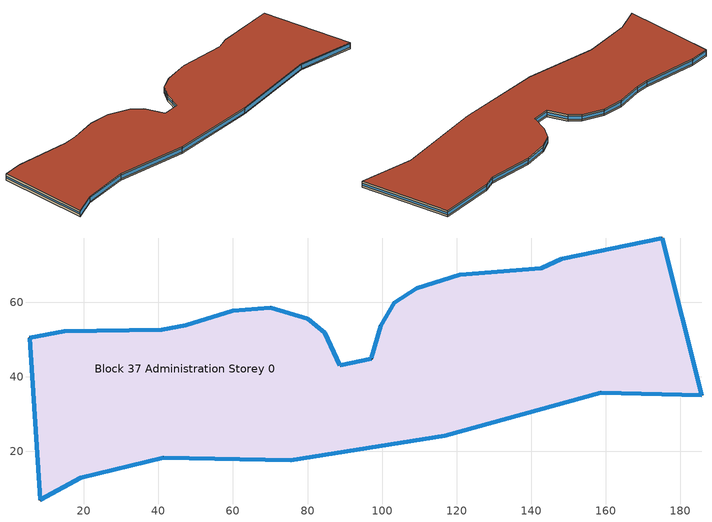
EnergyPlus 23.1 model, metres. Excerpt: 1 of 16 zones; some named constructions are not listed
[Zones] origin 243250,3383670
Block 37 Administration Storey 0
 floor ground (Project Floor): 175.07,77.22 185.68,35.03 158.72,35.67 116.78,24.24 75.53,17.68 41.37,18.27 19.16,12.92 8.36,6.96 5.55,50.4 14.72,52.18 40.94,52.67 47.3,53.85 59.97,57.76 70.07,58.52 80.08,55.62 84.6,51.85 88.72,43.1 97.11,44.9 99.62,53.72 103.23,59.84 109.27,63.69 120.88,67.41 142.71,69.11 148.25,71.64 z0
 wall outside (Project Wall): 5.55,50.4 8.36,6.96 19.16,12.92 41.37,18.27 75.53,17.68 116.78,24.24 158.72,35.67 185.68,35.03 175.07,77.22 148.25,71.64 142.71,69.11 120.88,67.41 109.27,63.69 103.23,59.84 99.62,53.72 97.11,44.9 88.72,43.1 84.6,51.85 80.08,55.62 70.07,58.52 59.97,57.76 47.3,53.85 40.94,52.67 14.72,52.18 5.55,50.4 z0:3
 window (Administration_west_window_construction): 5.56,50.38 8.36,6.98 / 103.22,59.84 99.63,53.72 / 99.62,53.71 97.11,44.91 z1.12:1.88
 window (Administration_south_window_construction): 8.37,6.96 19.15,12.91 / 19.17,12.92 41.36,18.27 / 41.39,18.27 75.52,17.68 / 75.55,17.68 116.76,24.24 / 116.8,24.25 158.7,35.67 / 158.73,35.67 185.67,35.03 z0.6:2.4
 window (Administration_east_window_construction): 185.68,35.05 175.07,77.2 / 88.71,43.11 84.6,51.85 z0.98:2.02
 window (Administration_north_window_construction): 175.06,77.22 148.26,71.65 / 148.24,71.64 142.72,69.11 / 142.7,69.11 120.89,67.41 / 120.87,67.41 109.28,63.7 / 109.27,63.69 103.23,59.85 / 97.11,44.9 88.72,43.1 / 84.6,51.86 80.09,55.62 / 80.08,55.62 70.08,58.52 / 70.07,58.52 59.98,57.77 / 59.97,57.76 47.31,53.85 / 47.3,53.85 40.94,52.67 / 40.93,52.67 14.73,52.18 / 14.71,52.18 5.56,50.41 z0.75:2.25
 roof outside (Project Ceiling): 185.68,35.03 175.07,77.22 148.25,71.64 142.71,69.11 120.88,67.41 109.27,63.69 103.23,59.84 99.62,53.72 97.11,44.9 88.72,43.1 84.6,51.85 80.08,55.62 70.07,58.52 59.97,57.76 47.3,53.85 40.94,52.67 14.72,52.18 5.55,50.4 8.36,6.96 19.16,12.92 41.37,18.27 75.53,17.68 116.78,24.24 158.72,35.67 z3
[SCHEDULE:DAY:HOURLY]
Schedule_administration_heating_summer_hourly; Schedule_commerical_heating_summer_hourly; Schedule_residential_heating_summer_hourly; Schedule_school_heating_summer_hourly; Schedule_hospital_heating_summer_hourly; Schedule_Industrial_heating_summer_hourly; Schedule_transport_heating_summer_hourly; Schedule_office_heating_summer_hourly: -20, -20, -20, -20, -20, -20, -20, -20, -20, -20, -20, -20, -20, -20, -20, -20, -20, -20, -20, -20, -20, -20, -20, -20
Schedule_administration_heating_winnter_weekday_hourly: 5, 5, 5, 5, 5, 5, 12, 12, 18, 20, 20, 20, 20, 20, 20, 20, 20, 20, 18, 5, 5, 5, 5, 5
Schedule_administration_heating_winnter_holiday_hourly; Schedule_school_heating_winnter_holiday_hourly: 5, 5, 5, 5, 5, 5, 5, 5, 5, 5, 5, 5, 5, 5, 5, 5, 5, 5, 5, 5, 5, 5, 5, 5
Schedule_administration_cooling_winter_hourly; Schedule_administration_cooling_summer_holiday_hourly; Schedule_commerical_cooling_winter_hourly; Schedule_residential_cooling_winter_hourly; Schedule_school_cooling_winter_hourly; Schedule_school_cooling_summer_holiday_hourly; Schedule_hospital_cooling_winter_hourly; Schedule_Industrial_cooling_winter_hourly; Schedule_transport_cooling_winter_hourly; Schedule_office_cooling_winter_hourly: 50, 50, 50, 50, 50, 50, 50, 50, 50, 50, 50, 50, 50, 50, 50, 50, 50, 50, 50, 50, 50, 50, 50, 50
Schedule_administration_cooling_summer_weekday_hourly: 50, 50, 50, 50, 50, 50, 50, 28, 26, 26, 26, 26, 26, 26, 26, 26, 26, 26, 50, 50, 50, 50, 50, 50
Schedule_commerical_heating_winnter_weekday_hourly; Schedule_commerical_heating_winnter_holiday_hourly: 5, 5, 5, 5, 5, 5, 12, 16, 18, 18, 18, 18, 18, 18, 18, 18, 18, 18, 18, 18, 12, 5, 5, 5
Schedule_commerical_cooling_summer_weekday_hourly; Schedule_commerical_cooling_summer_holiday_hourly: 50, 50, 50, 50, 50, 50, 50, 28, 24, 24, 24, 24, 24, 24, 24, 24, 24, 24, 24, 24, 24, 28, 50, 50
Schedule_residential_heating_winnter_weekday_hourly; Schedule_residential_heating_winnter_holiday_hourly: 18, 18, 18, 18, 18, 18, 18, -20, -20, -20, -20, -20, -20, -20, -20, -20, -20, -20, -20, -20, 18, 18, 18, 18
Schedule_residential_cooling_summer_weekday_hourly; Schedule_residential_cooling_summer_holiday_hourly: 26, 26, 26, 26, 26, 26, 26, 50, 50, 50, 50, 50, 50, 50, 50, 50, 50, 50, 50, 50, 26, 26, 26, 26
Schedule_school_heating_winnter_weekday_hourly: 5, 5, 5, 5, 5, 12, 18, 20, 20, 20, 20, 20, 20, 20, 20, 20, 20, 20, 18, 12, 5, 5, 5, 5
Schedule_school_cooling_summer_weekday_hourly: 50, 50, 50, 50, 50, 50, 28, 26, 26, 26, 26, 26, 26, 26, 26, 26, 26, 26, 50, 50, 50, 50, 50, 50
Schedule_hospital_heating_winnter_weekday_hourly; Schedule_hospital_heating_winnter_holiday_hourly: 22, 22, 22, 22, 22, 22, 22, 22, 22, 22, 22, 22, 22, 22, 22, 22, 22, 22, 22, 22, 22, 22, 22, 22
Schedule_hospital_cooling_summer_weekday_hourly; Schedule_hospital_cooling_summer_holiday_hourly: 26, 26, 26, 26, 26, 26, 26, 26, 26, 26, 26, 26, 26, 26, 26, 26, 26, 26, 26, 26, 26, 26, 26, 26
Schedule_Industrial_heating_winnter_weekday_hourly; Schedule_Industrial_heating_winnter_holiday_hourly: -20, -20, -20, -20, -20, -20, 18, 18, 18, 18, 18, 18, 18, 18, 18, 18, 18, 18, 18, -20, -20, -20, -20, -20
Schedule_Industrial_cooling_summer_weekday_hourly; Schedule_Industrial_cooling_summer_holiday_hourly: 50, 50, 50, 50, 50, 50, 50, 28, 28, 28, 28, 28, 28, 28, 28, 28, 28, 28, 28, 50, 50, 50, 50, 50
Schedule_transport_heating_winnter_weekday_hourly; Schedule_transport_heating_winnter_holiday_hourly: 18, 18, 18, 18, 18, 18, 20, 20, 20, 20, 20, 20, 20, 20, 20, 20, 20, 20, 20, 20, 20, 20, 18, 18
Schedule_transport_cooling_summer_weekday_hourly; Schedule_transport_cooling_summer_holiday_hourly: 26, 26, 26, 26, 26, 26, 26, 24, 24, 24, 25, 24, 24, 24, 24, 24, 24, 24, 24, 24, 24, 24, 26, 28
Schedule_office_heating_winnter_weekday_hourly: 5, 5, 5, 5, 5, 5, 12, 18, 20, 20, 20, 20, 20, 20, 20, 20, 20, 20, 20, 18, 12, 5, 5, 5
Schedule_office_heating_winnter_holiday_hourly: 5, 5, 5, 5, 5, 5, 5, 5, 5, 16, 16, 16, 16, 16, 16, 16, 16, 5, 5, 5, 5, 5, 5, 5
Schedule_office_cooling_summer_weekday_hourly: 50, 50, 50, 50, 50, 50, 28, 26, 26, 26, 26, 26, 26, 26, 26, 26, 26, 26, 26, 26, 50, 50, 50, 50
Schedule_office_cooling_summer_holiday_hourly: 50, 50, 50, 50, 50, 50, 50, 50, 50, 50, 50, 26, 26, 26, 26, 26, 26, 50, 50, 50, 50, 50, 50, 50
[SCHEDULE:WEEK:DAILY]
Schedule_hospital_heating_summer_weekly: Schedule_hospital_heating_summer_hourly, Schedule_hospital_heating_summer_hourly, Schedule_hospital_heating_summer_hourly, Schedule_hospital_heating_summer_hourly, Schedule_hospital_heating_summer_hourly, Schedule_hospital_heating_summer_hourly, Schedule_hospital_heating_summer_hourly, Schedule_hospital_heating_summer_hourly, Schedule_hospital_heating_summer_hourly, Schedule_hospital_heating_summer_hourly, Schedule_hospital_heating_summer_hourly, Schedule_hospital_heating_summer_hourly
Schedule_hospital_heating_winnter_weekly: Schedule_hospital_heating_winnter_holiday_hourly, Schedule_hospital_heating_winnter_weekday_hourly, Schedule_hospital_heating_winnter_weekday_hourly, Schedule_hospital_heating_winnter_weekday_hourly, Schedule_hospital_heating_winnter_weekday_hourly, Schedule_hospital_heating_winnter_weekday_hourly, Schedule_hospital_heating_winnter_holiday_hourly, Schedule_hospital_heating_winnter_holiday_hourly, Schedule_hospital_heating_winnter_weekday_hourly, Schedule_hospital_heating_winnter_weekday_hourly, Schedule_hospital_heating_winnter_holiday_hourly, Schedule_hospital_heating_winnter_holiday_hourly
Schedule_hospital_cooling_winnter_weekly: Schedule_hospital_cooling_winter_hourly, Schedule_hospital_cooling_winter_hourly, Schedule_hospital_cooling_winter_hourly, Schedule_hospital_cooling_winter_hourly, Schedule_hospital_cooling_winter_hourly, Schedule_hospital_cooling_winter_hourly, Schedule_hospital_cooling_winter_hourly, Schedule_hospital_cooling_winter_hourly, Schedule_hospital_cooling_winter_hourly, Schedule_hospital_cooling_winter_hourly, Schedule_hospital_cooling_winter_hourly, Schedule_hospital_cooling_winter_hourly
Schedule_hospital_cooling_summer_weekly: Schedule_hospital_cooling_summer_holiday_hourly, Schedule_hospital_cooling_summer_weekday_hourly, Schedule_hospital_cooling_summer_weekday_hourly, Schedule_hospital_cooling_summer_weekday_hourly, Schedule_hospital_cooling_summer_weekday_hourly, Schedule_hospital_cooling_summer_weekday_hourly, Schedule_hospital_cooling_summer_holiday_hourly, Schedule_hospital_cooling_summer_holiday_hourly, Schedule_hospital_cooling_summer_weekday_hourly, Schedule_hospital_cooling_summer_weekday_hourly, Schedule_hospital_cooling_summer_holiday_hourly, Schedule_hospital_cooling_summer_holiday_hourly
Schedule_Industrial_heating_summer_weekly: Schedule_Industrial_heating_summer_hourly, Schedule_Industrial_heating_summer_hourly, Schedule_Industrial_heating_summer_hourly, Schedule_Industrial_heating_summer_hourly, Schedule_Industrial_heating_summer_hourly, Schedule_Industrial_heating_summer_hourly, Schedule_Industrial_heating_summer_hourly, Schedule_Industrial_heating_summer_hourly, Schedule_Industrial_heating_summer_hourly, Schedule_Industrial_heating_summer_hourly, Schedule_Industrial_heating_summer_hourly, Schedule_Industrial_heating_summer_hourly
Schedule_Industrial_heating_winnter_weekly: Schedule_Industrial_heating_winnter_holiday_hourly, Schedule_Industrial_heating_winnter_weekday_hourly, Schedule_Industrial_heating_winnter_weekday_hourly, Schedule_Industrial_heating_winnter_weekday_hourly, Schedule_Industrial_heating_winnter_weekday_hourly, Schedule_Industrial_heating_winnter_weekday_hourly, Schedule_Industrial_heating_winnter_holiday_hourly, Schedule_Industrial_heating_winnter_holiday_hourly, Schedule_Industrial_heating_winnter_weekday_hourly, Schedule_Industrial_heating_winnter_weekday_hourly, Schedule_Industrial_heating_winnter_holiday_hourly, Schedule_Industrial_heating_winnter_holiday_hourly
Schedule_Industrial_cooling_winnter_weekly: Schedule_Industrial_cooling_winter_hourly, Schedule_Industrial_cooling_winter_hourly, Schedule_Industrial_cooling_winter_hourly, Schedule_Industrial_cooling_winter_hourly, Schedule_Industrial_cooling_winter_hourly, Schedule_Industrial_cooling_winter_hourly, Schedule_Industrial_cooling_winter_hourly, Schedule_Industrial_cooling_winter_hourly, Schedule_Industrial_cooling_winter_hourly, Schedule_Industrial_cooling_winter_hourly, Schedule_Industrial_cooling_winter_hourly, Schedule_Industrial_cooling_winter_hourly
Schedule_Industrial_cooling_summer_weekly: Schedule_Industrial_cooling_summer_holiday_hourly, Schedule_Industrial_cooling_summer_weekday_hourly, Schedule_Industrial_cooling_summer_weekday_hourly, Schedule_Industrial_cooling_summer_weekday_hourly, Schedule_Industrial_cooling_summer_weekday_hourly, Schedule_Industrial_cooling_summer_weekday_hourly, Schedule_Industrial_cooling_summer_holiday_hourly, Schedule_Industrial_cooling_summer_holiday_hourly, Schedule_Industrial_cooling_summer_weekday_hourly, Schedule_Industrial_cooling_summer_weekday_hourly, Schedule_Industrial_cooling_summer_holiday_hourly, Schedule_Industrial_cooling_summer_holiday_hourly
Schedule_administration_heating_summer_weekly: Schedule_administration_heating_summer_hourly, Schedule_administration_heating_summer_hourly, Schedule_administration_heating_summer_hourly, Schedule_administration_heating_summer_hourly, Schedule_administration_heating_summer_hourly, Schedule_administration_heating_summer_hourly, Schedule_administration_heating_summer_hourly, Schedule_administration_heating_summer_hourly, Schedule_administration_heating_summer_hourly, Schedule_administration_heating_summer_hourly, Schedule_administration_heating_summer_hourly, Schedule_administration_heating_summer_hourly
Schedule_administration_heating_winnter_weekly: Schedule_administration_heating_winnter_holiday_hourly, Schedule_administration_heating_winnter_weekday_hourly, Schedule_administration_heating_winnter_weekday_hourly, Schedule_administration_heating_winnter_weekday_hourly, Schedule_administration_heating_winnter_weekday_hourly, Schedule_administration_heating_winnter_weekday_hourly, Schedule_administration_heating_winnter_holiday_hourly, Schedule_administration_heating_winnter_holiday_hourly, Schedule_administration_heating_winnter_weekday_hourly, Schedule_administration_heating_winnter_weekday_hourly, Schedule_administration_heating_winnter_holiday_hourly, Schedule_administration_heating_winnter_holiday_hourly
Schedule_administration_cooling_winnter_weekly: Schedule_administration_cooling_winter_hourly, Schedule_administration_cooling_winter_hourly, Schedule_administration_cooling_winter_hourly, Schedule_administration_cooling_winter_hourly, Schedule_administration_cooling_winter_hourly, Schedule_administration_cooling_winter_hourly, Schedule_administration_cooling_winter_hourly, Schedule_administration_cooling_winter_hourly, Schedule_administration_cooling_winter_hourly, Schedule_administration_cooling_winter_hourly, Schedule_administration_cooling_winter_hourly, Schedule_administration_cooling_winter_hourly
Schedule_administration_cooling_summer_weekly: Schedule_administration_cooling_summer_holiday_hourly, Schedule_administration_cooling_summer_weekday_hourly, Schedule_administration_cooling_summer_weekday_hourly, Schedule_administration_cooling_summer_weekday_hourly, Schedule_administration_cooling_summer_weekday_hourly, Schedule_administration_cooling_summer_weekday_hourly, Schedule_administration_cooling_summer_holiday_hourly, Schedule_administration_cooling_summer_holiday_hourly, Schedule_administration_cooling_summer_weekday_hourly, Schedule_administration_cooling_summer_weekday_hourly, Schedule_administration_cooling_summer_holiday_hourly, Schedule_administration_cooling_summer_holiday_hourly
Schedule_transport_heating_summer_weekly: Schedule_transport_heating_summer_hourly, Schedule_transport_heating_summer_hourly, Schedule_transport_heating_summer_hourly, Schedule_transport_heating_summer_hourly, Schedule_transport_heating_summer_hourly, Schedule_transport_heating_summer_hourly, Schedule_transport_heating_summer_hourly, Schedule_transport_heating_summer_hourly, Schedule_transport_heating_summer_hourly, Schedule_transport_heating_summer_hourly, Schedule_transport_heating_summer_hourly, Schedule_transport_heating_summer_hourly
Schedule_transport_heating_winnter_weekly: Schedule_transport_heating_winnter_holiday_hourly, Schedule_transport_heating_winnter_weekday_hourly, Schedule_transport_heating_winnter_weekday_hourly, Schedule_transport_heating_winnter_weekday_hourly, Schedule_transport_heating_winnter_weekday_hourly, Schedule_transport_heating_winnter_weekday_hourly, Schedule_transport_heating_winnter_holiday_hourly, Schedule_transport_heating_winnter_holiday_hourly, Schedule_transport_heating_winnter_weekday_hourly, Schedule_transport_heating_winnter_weekday_hourly, Schedule_transport_heating_winnter_holiday_hourly, Schedule_transport_heating_winnter_holiday_hourly
Schedule_transport_cooling_winnter_weekly: Schedule_transport_cooling_winter_hourly, Schedule_transport_cooling_winter_hourly, Schedule_transport_cooling_winter_hourly, Schedule_transport_cooling_winter_hourly, Schedule_transport_cooling_winter_hourly, Schedule_transport_cooling_winter_hourly, Schedule_transport_cooling_winter_hourly, Schedule_transport_cooling_winter_hourly, Schedule_transport_cooling_winter_hourly, Schedule_transport_cooling_winter_hourly, Schedule_transport_cooling_winter_hourly, Schedule_transport_cooling_winter_hourly
Schedule_transport_cooling_summer_weekly: Schedule_transport_cooling_summer_holiday_hourly, Schedule_transport_cooling_summer_weekday_hourly, Schedule_transport_cooling_summer_weekday_hourly, Schedule_transport_cooling_summer_weekday_hourly, Schedule_transport_cooling_summer_weekday_hourly, Schedule_transport_cooling_summer_weekday_hourly, Schedule_transport_cooling_summer_holiday_hourly, Schedule_transport_cooling_summer_holiday_hourly, Schedule_transport_cooling_summer_weekday_hourly, Schedule_transport_cooling_summer_weekday_hourly, Schedule_transport_cooling_summer_holiday_hourly, Schedule_transport_cooling_summer_holiday_hourly
